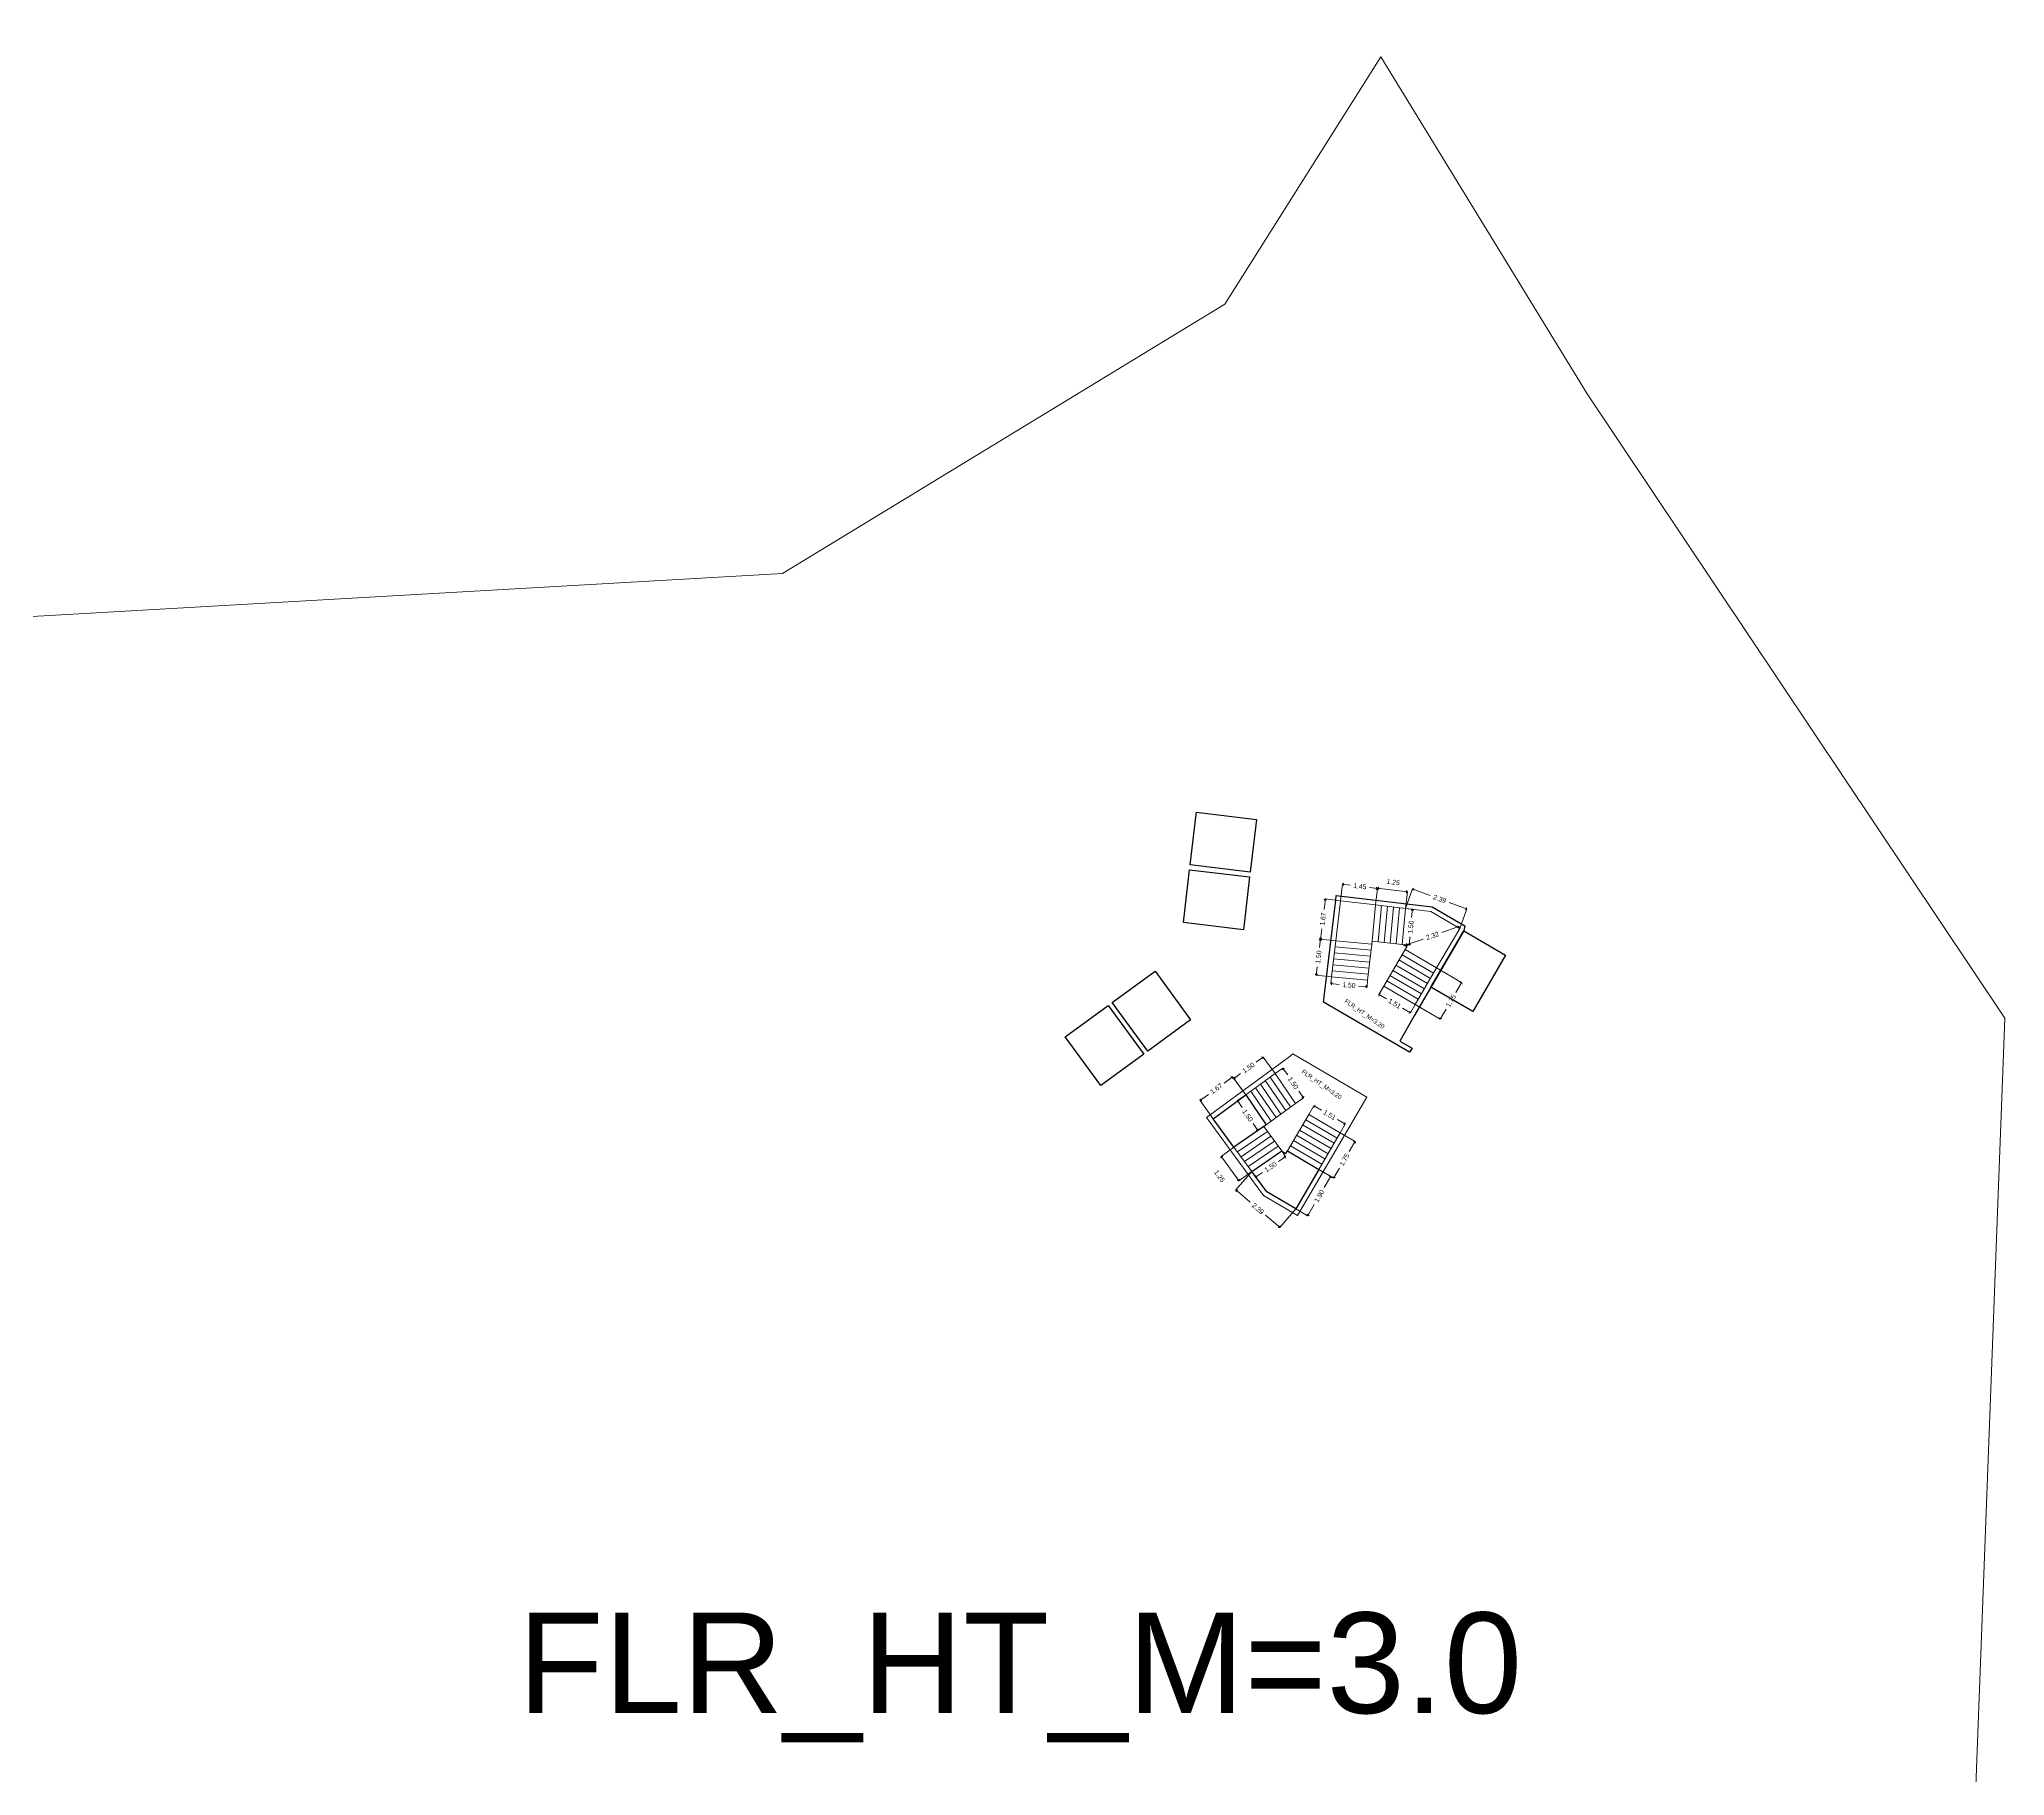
# Model space of a CAD drawing. Header units: metres. Extents: x 0 to 2611, y 0 to 3637.
# Drawn here: x 1707.1 to 1788.5, y 3086.4 to 3158.3 of the extents above; entities that cross this region are included whole.
import ezdxf

# ---------------------------------------------------------------- set-up
doc = ezdxf.new("R2010")
doc.units = ezdxf.units.M
doc.header["$LTSCALE"] = 0.1
doc.linetypes.add('DASHED', pattern=[0.75, 0.5, -0.25])
for name, color, linetype, lineweight in [('BLK_1_FLR_-1_BLT_UP_AREA', 41, 'DASHED', 9), ('BLK_1_FLR_-1_STAIR_5', 7, 'Continuous', 0), ('BLK_1_FLR_-1_STAIR_5_FLIGHT_1', 7, 'Continuous', 0), ('BLK_1_FLR_-1_STAIR_5_FLIGHT_2', 7, 'Continuous', 0), ('BLK_1_FLR_-1_STAIR_5_FLIGHT_3', 7, 'Continuous', 0), ('BLK_1_FLR_-1_STAIR_6_FLIGHT_1', 7, 'Continuous', 0), ('BLK_1_FLR_-1_STAIR_6_FLIGHT_2', 7, 'Continuous', 0), ('BLK_1_FLR_-1_STAIR_6_FLIGHT_3', 7, 'Continuous', 0), ('BLK_1_FLR_-1_STAIR_6_LANDING_1', 7, 'Continuous', 0), ('BLK_1_FLR_-1_STAIR_6_LANDING_2', 7, 'Continuous', 0), ('PLAN', 7, 'Continuous', 40)]:
    doc.layers.add(name, color=color, linetype=linetype, lineweight=lineweight)
for name, color, linetype in [('BLK_1_FLR_-1_LIFT_11', 2, 'Continuous'), ('BLK_1_FLR_-1_LIFT_12', 2, 'Continuous'), ('BLK_1_FLR_-1_LIFT_13', 1, 'Continuous'), ('BLK_1_FLR_-1_LIFT_14', 1, 'Continuous'), ('BLK_1_FLR_-1_LIFT_15', 1, 'Continuous'), ('BLK_1_FLR_-1_STAIR_5_LANDING_1', 7, 'Continuous'), ('BLK_1_FLR_-1_STAIR_5_LANDING_2', 7, 'Continuous'), ('BLK_1_FLR_-1_STAIR_6', 7, 'Continuous'), ('BLK_1_HT_OF_BLDG', 5, 'Continuous')]:
    doc.layers.add(name, color=color, linetype=linetype)
doc.styles.add('Arial', font='arial.ttf', dxfattribs={"height": 0.2})
doc.styles.get("Standard").update_dxf_attribs({"font": 'arial.ttf'})
doc.dimstyles.new('Standard$0', dxfattribs={"dimtxt": 0.2, "dimasz": 0.1, "dimexe": 0, "dimexo": 0, "dimgap": 0.1525, "dimtad": 0, "dimzin": 3, "dimdsep": 46, "dimtxsty": 'Arial', "dimblk": 'OPEN90', "dimcen": 0.09, "dimclrd": 8, "dimclre": 8, "dimclrt": 7, "dimadec": 0, "dimazin": 0, "dimtfac": 1, "dimtofl": 0, "dimtmove": 2, "dimatfit": 2, "dimfxl": 1, "dimtolj": 1, "dimtzin": 0, "dimlwd": 9, "dimlwe": 9, "dimarcsym": 0})

# ---------------------------------------------------------------- blocks, each defined once
blk = doc.blocks.new('_Open90')
at = {"layer": 'PLAN', "color": 0, "lineweight": -2}
for p, q in [((0, 0), (-1, 0)), ((-0.5, 0.5), (0, 0)), ((0, 0), (-0.5, -0.5))]:
    blk.add_line(p, q, dxfattribs=at)
blk = doc.blocks.new('*D214')
at = {"layer": 'BLK_1_FLR_-1_STAIR_5_FLIGHT_1', "color": 8, "lineweight": 9, "transparency": 16777216}
for p, q in [((1760.969, 3112.977), (1761.585, 3112.617)), ((1761.534, 3112.531), (1761.347, 3112.21)), ((1760.087, 3111.465), (1760.702, 3111.106)), ((1760.752, 3111.192), (1760.94, 3111.513))]:
    blk.add_line(p, q, dxfattribs=at)
at = {"layer": 'Defpoints', "color": 0, "transparency": 16777216}
for p in [(1760.969, 3112.977, 0), (1760.087, 3111.465, 0), (1760.702, 3111.106)]:
    blk.add_point(p, dxfattribs=at)
at = {"layer": 'BLK_1_FLR_-1_STAIR_5_FLIGHT_1', "color": 8, "lineweight": 9, "transparency": 16777216, "xscale": 0.1, "yscale": 0.1, "zscale": 0.1}
for p, rotation in [((1761.585, 3112.617), 59.70888637607338), ((1760.702, 3111.106), 239.7088863760735)]:
    blk.add_blockref('_Open90', p, dxfattribs=dict(at, rotation=rotation))
at = {"layer": 'BLK_1_FLR_-1_STAIR_5_FLIGHT_1', "color": 7, "transparency": 16777216, "insert": (1761.143, 3111.862), "char_height": 0.2, "attachment_point": 5, "rotation": 59.70889, "style": 'Arial'}
blk.add_mtext('\\A1;1.75', dxfattribs=at)
blk = doc.blocks.new('*D215')
at = {"layer": 'BLK_1_FLR_-1_STAIR_5_FLIGHT_1', "color": 8, "lineweight": 9, "transparency": 16777216}
for p, q in [((1759.666, 3113.738), (1759.877, 3114.098)), ((1759.963, 3114.048), (1760.197, 3113.911)), ((1761.093, 3113.387), (1760.859, 3113.524)), ((1760.969, 3112.977), (1761.18, 3113.337))]:
    blk.add_line(p, q, dxfattribs=at)
at = {"layer": 'Defpoints', "color": 0, "transparency": 16777216}
for p in [(1759.666, 3113.738, 0), (1759.877, 3114.098), (1760.969, 3112.977, 0)]:
    blk.add_point(p, dxfattribs=at)
at = {"layer": 'BLK_1_FLR_-1_STAIR_5_FLIGHT_1', "color": 8, "lineweight": 9, "transparency": 16777216, "xscale": 0.1, "yscale": 0.1, "zscale": 0.1}
for p, rotation in [((1759.877, 3114.098), 149.7088863760763), ((1761.18, 3113.337), 329.7088863760763)]:
    blk.add_blockref('_Open90', p, dxfattribs=dict(at, rotation=rotation))
at = {"layer": 'BLK_1_FLR_-1_STAIR_5_FLIGHT_1', "color": 7, "transparency": 16777216, "insert": (1760.528, 3113.717), "char_height": 0.2, "attachment_point": 5, "rotation": 329.70889, "style": 'Arial'}
blk.add_mtext('\\A1;1.51', dxfattribs=at)
blk = doc.blocks.new('*D216')
at = {"layer": 'BLK_1_FLR_-1_STAIR_5_LANDING_1', "color": 8, "lineweight": 9, "transparency": 16777216}
for p, q in [((1760.087, 3111.465), (1760.578, 3111.178)), ((1760.528, 3111.092), (1760.303, 3110.707)), ((1759.13, 3109.828), (1759.622, 3109.541)), ((1759.672, 3109.627), (1759.897, 3110.012))]:
    blk.add_line(p, q, dxfattribs=at)
at = {"layer": 'Defpoints', "color": 0, "transparency": 16777216}
for p in [(1760.087, 3111.465, 0), (1759.13, 3109.828, 0), (1759.622, 3109.541)]:
    blk.add_point(p, dxfattribs=at)
at = {"layer": 'BLK_1_FLR_-1_STAIR_5_LANDING_1', "color": 8, "lineweight": 9, "transparency": 16777216, "xscale": 0.1, "yscale": 0.1, "zscale": 0.1}
for p, rotation in [((1760.578, 3111.178), 59.70888637609167), ((1759.622, 3109.541), 239.7088863760917)]:
    blk.add_blockref('_Open90', p, dxfattribs=dict(at, rotation=rotation))
at = {"layer": 'BLK_1_FLR_-1_STAIR_5_LANDING_1', "color": 7, "transparency": 16777216, "insert": (1760.1, 3110.36), "char_height": 0.2, "attachment_point": 5, "rotation": 59.70889, "style": 'Arial'}
blk.add_mtext('\\A1;1.90', dxfattribs=at)
blk = doc.blocks.new('*D217')
at = {"layer": 'BLK_1_FLR_-1_STAIR_5_LANDING_1', "color": 8, "lineweight": 9, "transparency": 16777216}
for p, q in [((1757.308, 3111.38), (1756.652, 3110.611)), ((1756.729, 3110.546), (1757.248, 3110.103)), ((1759.13, 3109.828), (1758.475, 3109.059)), ((1758.399, 3109.123), (1757.879, 3109.566))]:
    blk.add_line(p, q, dxfattribs=at)
at = {"layer": 'Defpoints', "color": 0, "transparency": 16777216}
for p in [(1757.308, 3111.38, 0), (1756.652, 3110.611), (1759.13, 3109.828, 0)]:
    blk.add_point(p, dxfattribs=at)
at = {"layer": 'BLK_1_FLR_-1_STAIR_5_LANDING_1', "color": 8, "lineweight": 9, "transparency": 16777216, "xscale": 0.1, "yscale": 0.1, "zscale": 0.1}
for p, rotation in [((1756.652, 3110.611), 139.5828844173864), ((1758.475, 3109.059), 319.5828844173866)]:
    blk.add_blockref('_Open90', p, dxfattribs=dict(at, rotation=rotation))
at = {"layer": 'BLK_1_FLR_-1_STAIR_5_LANDING_1', "color": 7, "transparency": 16777216, "insert": (1757.564, 3109.835), "char_height": 0.2, "attachment_point": 5, "rotation": 319.58288, "style": 'Arial'}
blk.add_mtext('\\A1;2.39', dxfattribs=at)
blk = doc.blocks.new('*D218')
at = {"layer": 'BLK_1_FLR_-1_STAIR_5_FLIGHT_2', "color": 8, "lineweight": 9, "transparency": 16777216}
for p, q in [((1756.571, 3112.39), (1756.039, 3112.003)), ((1756.717, 3111.073), (1756.098, 3111.922)), ((1757.308, 3111.38), (1756.776, 3110.992))]:
    blk.add_line(p, q, dxfattribs=at)
at = {"layer": 'Defpoints', "color": 0, "transparency": 16777216}
for p in [(1756.571, 3112.39, 0), (1756.039, 3112.003), (1757.308, 3111.38, 0)]:
    blk.add_point(p, dxfattribs=at)
at = {"layer": 'BLK_1_FLR_-1_STAIR_5_FLIGHT_2', "color": 8, "lineweight": 9, "transparency": 16777216, "xscale": 0.1, "yscale": 0.1, "zscale": 0.1}
for p, rotation in [((1756.039, 3112.003), 126.1152672034534), ((1756.776, 3110.992), 306.1152672034535)]:
    blk.add_blockref('_Open90', p, dxfattribs=dict(at, rotation=rotation))
at = {"layer": 'BLK_1_FLR_-1_STAIR_5_FLIGHT_2', "color": 7, "transparency": 16777216, "insert": (1755.975, 3111.182), "char_height": 0.2, "attachment_point": 5, "rotation": 306.11527, "style": 'Arial'}
blk.add_mtext('\\A1;1.25', dxfattribs=at)
blk = doc.blocks.new('*D219')
at = {"layer": 'BLK_1_FLR_-1_STAIR_5_FLIGHT_2', "color": 8, "lineweight": 9, "transparency": 16777216}
for p, q in [((1758.547, 3112.228), (1758.708, 3111.992)), ((1757.308, 3111.38), (1757.47, 3111.144)), ((1757.552, 3111.2), (1757.757, 3111.34)), ((1758.626, 3111.935), (1758.421, 3111.795))]:
    blk.add_line(p, q, dxfattribs=at)
at = {"layer": 'Defpoints', "color": 0, "transparency": 16777216}
for p in [(1758.547, 3112.228, 0), (1757.308, 3111.38, 0), (1757.47, 3111.144)]:
    blk.add_point(p, dxfattribs=at)
at = {"layer": 'BLK_1_FLR_-1_STAIR_5_FLIGHT_2', "color": 8, "lineweight": 9, "transparency": 16777216, "xscale": 0.1, "yscale": 0.1, "zscale": 0.1}
for p, rotation in [((1757.47, 3111.144), 214.39633888663), ((1758.708, 3111.992), 34.39633888663003)]:
    blk.add_blockref('_Open90', p, dxfattribs=dict(at, rotation=rotation))
at = {"layer": 'BLK_1_FLR_-1_STAIR_5_FLIGHT_2', "color": 7, "transparency": 16777216, "insert": (1758.089, 3111.568), "char_height": 0.2, "attachment_point": 5, "rotation": 34.39634, "style": 'Arial'}
blk.add_mtext('\\A1;1.50', dxfattribs=at)
blk = doc.blocks.new('*D220')
at = {"layer": 'BLK_1_FLR_-1_STAIR_5_LANDING_2', "color": 8, "lineweight": 9, "transparency": 16777216}
for p, q in [((1757.062, 3114.55), (1756.517, 3115.296)), ((1755.247, 3114.368), (1755.516, 3114.565)), ((1756.436, 3115.237), (1756.167, 3115.04)), ((1755.712, 3113.563), (1755.167, 3114.309))]:
    blk.add_line(p, q, dxfattribs=at)
at = {"layer": 'Defpoints', "color": 0, "transparency": 16777216}
for p in [(1757.062, 3114.55, 0), (1755.167, 3114.309), (1755.712, 3113.563, 0)]:
    blk.add_point(p, dxfattribs=at)
at = {"layer": 'BLK_1_FLR_-1_STAIR_5_LANDING_2', "color": 8, "lineweight": 9, "transparency": 16777216, "xscale": 0.1, "yscale": 0.1, "zscale": 0.1}
for p, rotation in [((1756.517, 3115.296), 36.17435419016086), ((1755.167, 3114.309), 216.174354190161)]:
    blk.add_blockref('_Open90', p, dxfattribs=dict(at, rotation=rotation))
at = {"layer": 'BLK_1_FLR_-1_STAIR_5_LANDING_2', "color": 7, "transparency": 16777216, "insert": (1755.842, 3114.803), "char_height": 0.2, "attachment_point": 5, "rotation": 36.17435, "style": 'Arial'}
blk.add_mtext('\\A1;1.67', dxfattribs=at)
blk = doc.blocks.new('*D221')
at = {"layer": 'BLK_1_FLR_-1_STAIR_5_LANDING_2', "color": 8, "lineweight": 9, "transparency": 16777216}
for p, q in [((1757.062, 3114.55), (1756.715, 3114.313)), ((1756.771, 3114.23), (1756.911, 3114.026)), ((1757.506, 3113.157), (1757.366, 3113.361)), ((1757.91, 3113.312), (1757.563, 3113.074))]:
    blk.add_line(p, q, dxfattribs=at)
at = {"layer": 'Defpoints', "color": 0, "transparency": 16777216}
for p in [(1757.062, 3114.55, 0), (1756.715, 3114.313), (1757.91, 3113.312, 0)]:
    blk.add_point(p, dxfattribs=at)
at = {"layer": 'BLK_1_FLR_-1_STAIR_5_LANDING_2', "color": 8, "lineweight": 9, "transparency": 16777216, "xscale": 0.1, "yscale": 0.1, "zscale": 0.1}
for p, rotation in [((1756.715, 3114.313), 124.3963388867811), ((1757.563, 3113.074), 304.3963388867811)]:
    blk.add_blockref('_Open90', p, dxfattribs=dict(at, rotation=rotation))
at = {"layer": 'BLK_1_FLR_-1_STAIR_5_LANDING_2', "color": 7, "transparency": 16777216, "insert": (1757.139, 3113.694), "char_height": 0.2, "attachment_point": 5, "rotation": 304.39634, "style": 'Arial'}
blk.add_mtext('\\A1;1.50', dxfattribs=at)
blk = doc.blocks.new('*D222')
at = {"layer": 'BLK_1_FLR_-1_STAIR_5_FLIGHT_3', "color": 8, "lineweight": 9, "transparency": 16777216}
for p, q in [((1758.273, 3115.436), (1757.779, 3116.112)), ((1756.649, 3115.285), (1756.849, 3115.431)), ((1757.699, 3116.053), (1757.498, 3115.906)), ((1757.062, 3114.55), (1756.568, 3115.226))]:
    blk.add_line(p, q, dxfattribs=at)
at = {"layer": 'Defpoints', "color": 0, "transparency": 16777216}
for p in [(1758.273, 3115.436, 0), (1756.568, 3115.226), (1757.062, 3114.55, 0)]:
    blk.add_point(p, dxfattribs=at)
at = {"layer": 'BLK_1_FLR_-1_STAIR_5_FLIGHT_3', "color": 8, "lineweight": 9, "transparency": 16777216, "xscale": 0.1, "yscale": 0.1, "zscale": 0.1}
for p, rotation in [((1757.779, 3116.112), 36.17435419018076), ((1756.568, 3115.226), 216.1743541901808)]:
    blk.add_blockref('_Open90', p, dxfattribs=dict(at, rotation=rotation))
at = {"layer": 'BLK_1_FLR_-1_STAIR_5_FLIGHT_3', "color": 7, "transparency": 16777216, "insert": (1757.174, 3115.669), "char_height": 0.2, "attachment_point": 5, "rotation": 36.17435, "style": 'Arial'}
blk.add_mtext('\\A1;1.50', dxfattribs=at)
blk = doc.blocks.new('*D223')
at = {"layer": 'BLK_1_FLR_-1_STAIR_5_FLIGHT_3', "color": 8, "lineweight": 9, "transparency": 16777216}
for p, q in [((1758.273, 3115.436), (1758.599, 3115.659)), ((1758.656, 3115.577), (1758.796, 3115.372)), ((1759.391, 3114.504), (1759.251, 3114.708)), ((1759.121, 3114.198), (1759.447, 3114.421))]:
    blk.add_line(p, q, dxfattribs=at)
at = {"layer": 'Defpoints', "color": 0, "transparency": 16777216}
for p in [(1758.273, 3115.436, 0), (1758.599, 3115.659), (1759.121, 3114.198, 0)]:
    blk.add_point(p, dxfattribs=at)
at = {"layer": 'BLK_1_FLR_-1_STAIR_5_FLIGHT_3', "color": 8, "lineweight": 9, "transparency": 16777216, "xscale": 0.1, "yscale": 0.1, "zscale": 0.1}
for p, rotation in [((1758.599, 3115.659), 124.3963388867525), ((1759.447, 3114.421), 304.3963388867525)]:
    blk.add_blockref('_Open90', p, dxfattribs=dict(at, rotation=rotation))
at = {"layer": 'BLK_1_FLR_-1_STAIR_5_FLIGHT_3', "color": 7, "transparency": 16777216, "insert": (1759.023, 3115.04), "char_height": 0.2, "attachment_point": 5, "rotation": 304.39634, "style": 'Arial'}
blk.add_mtext('\\A1;1.50', dxfattribs=at)
blk = doc.blocks.new('*D224')
at = {"layer": 'BLK_1_FLR_-1_STAIR_6_FLIGHT_2', "color": 8, "lineweight": 9, "transparency": 16777216}
for p, q in [((1762.425, 3122.413), (1762.506, 3123.099)), ((1763.648, 3122.965), (1762.605, 3123.087)), ((1763.667, 3122.267), (1763.748, 3122.953))]:
    blk.add_line(p, q, dxfattribs=at)
at = {"layer": 'Defpoints', "color": 0, "transparency": 16777216}
for p in [(1762.506, 3123.099), (1762.425, 3122.413, 0), (1763.667, 3122.267, 0)]:
    blk.add_point(p, dxfattribs=at)
at = {"layer": 'BLK_1_FLR_-1_STAIR_6_FLIGHT_2', "color": 8, "lineweight": 9, "transparency": 16777216, "xscale": 0.1, "yscale": 0.1, "zscale": 0.1}
for p, rotation in [((1762.506, 3123.099), 173.3025055486923), ((1763.748, 3122.953), 353.3025055486922)]:
    blk.add_blockref('_Open90', p, dxfattribs=dict(at, rotation=rotation))
at = {"layer": 'BLK_1_FLR_-1_STAIR_6_FLIGHT_2', "color": 7, "transparency": 16777216, "insert": (1763.165, 3123.354), "char_height": 0.2, "attachment_point": 5, "rotation": 353.30251, "style": 'Arial'}
blk.add_mtext('\\A1;1.25', dxfattribs=at)
blk = doc.blocks.new('*D225')
at = {"layer": 'BLK_1_FLR_-1_STAIR_6_FLIGHT_2', "color": 8, "lineweight": 9, "transparency": 16777216}
for p, q in [((1763.667, 3122.267), (1763.956, 3122.242)), ((1763.948, 3122.142), (1763.926, 3121.895)), ((1763.835, 3120.846), (1763.856, 3121.093)), ((1763.537, 3120.771), (1763.826, 3120.746))]:
    blk.add_line(p, q, dxfattribs=at)
at = {"layer": 'Defpoints', "color": 0, "transparency": 16777216}
for p in [(1763.667, 3122.267, 0), (1763.537, 3120.771, 0), (1763.826, 3120.746)]:
    blk.add_point(p, dxfattribs=at)
at = {"layer": 'BLK_1_FLR_-1_STAIR_6_FLIGHT_2', "color": 8, "lineweight": 9, "transparency": 16777216, "xscale": 0.1, "yscale": 0.1, "zscale": 0.1}
for p, rotation in [((1763.956, 3122.242), 85.0214338654943), ((1763.826, 3120.746), 265.0214338654943)]:
    blk.add_blockref('_Open90', p, dxfattribs=dict(at, rotation=rotation))
at = {"layer": 'BLK_1_FLR_-1_STAIR_6_FLIGHT_2', "color": 7, "transparency": 16777216, "insert": (1763.891, 3121.494), "char_height": 0.2, "attachment_point": 5, "rotation": 85.02143, "style": 'Arial'}
blk.add_mtext('\\A1;1.50', dxfattribs=at)
blk = doc.blocks.new('*D226')
at = {"layer": 'BLK_1_FLR_-1_STAIR_6_FLIGHT_1', "color": 8, "lineweight": 9, "transparency": 16777216}
for p, q in [((1760.785, 3120.924), (1760.158, 3120.998)), ((1760.146, 3120.899), (1760.117, 3120.653)), ((1760.609, 3119.434), (1759.981, 3119.508)), ((1759.993, 3119.607), (1760.022, 3119.854))]:
    blk.add_line(p, q, dxfattribs=at)
at = {"layer": 'Defpoints', "color": 0, "transparency": 16777216}
for p in [(1760.785, 3120.924, 0), (1759.981, 3119.508), (1760.609, 3119.434, 0)]:
    blk.add_point(p, dxfattribs=at)
at = {"layer": 'BLK_1_FLR_-1_STAIR_6_FLIGHT_1', "color": 8, "lineweight": 9, "transparency": 16777216, "xscale": 0.1, "yscale": 0.1, "zscale": 0.1}
for p, rotation in [((1760.158, 3120.998), 83.24341856199182), ((1759.981, 3119.508), 263.2434185619918)]:
    blk.add_blockref('_Open90', p, dxfattribs=dict(at, rotation=rotation))
at = {"layer": 'BLK_1_FLR_-1_STAIR_6_FLIGHT_1', "color": 7, "transparency": 16777216, "insert": (1760.069, 3120.253), "char_height": 0.2, "attachment_point": 5, "rotation": 83.24342, "style": 'Arial'}
blk.add_mtext('\\A1;1.50', dxfattribs=at)
blk = doc.blocks.new('*D227')
at = {"layer": 'BLK_1_FLR_-1_STAIR_6_FLIGHT_1', "color": 8, "lineweight": 9, "transparency": 16777216}
for p, q in [((1760.609, 3119.434), (1760.584, 3119.154)), ((1760.684, 3119.146), (1760.931, 3119.124)), ((1761.98, 3119.033), (1761.733, 3119.054)), ((1762.104, 3119.304), (1762.079, 3119.024))]:
    blk.add_line(p, q, dxfattribs=at)
at = {"layer": 'Defpoints', "color": 0, "transparency": 16777216}
for p in [(1760.609, 3119.434, 0), (1760.584, 3119.154), (1762.104, 3119.304, 0)]:
    blk.add_point(p, dxfattribs=at)
at = {"layer": 'BLK_1_FLR_-1_STAIR_6_FLIGHT_1', "color": 8, "lineweight": 9, "transparency": 16777216, "xscale": 0.1, "yscale": 0.1, "zscale": 0.1}
for p, rotation in [((1760.584, 3119.154), 175.0214338654745), ((1762.079, 3119.024), 355.0214338654745)]:
    blk.add_blockref('_Open90', p, dxfattribs=dict(at, rotation=rotation))
at = {"layer": 'BLK_1_FLR_-1_STAIR_6_FLIGHT_1', "color": 7, "transparency": 16777216, "insert": (1761.332, 3119.089), "char_height": 0.2, "attachment_point": 5, "rotation": 355.02143, "style": 'Arial'}
blk.add_mtext('\\A1;1.50', dxfattribs=at)
blk = doc.blocks.new('*D228')
at = {"layer": 'BLK_1_FLR_-1_STAIR_6_FLIGHT_3', "color": 8, "lineweight": 9, "transparency": 16777216}
for p, q in [((1764.958, 3119.804), (1765.993, 3119.2)), ((1765.943, 3119.113), (1765.755, 3118.793)), ((1764.075, 3118.293), (1765.111, 3117.689)), ((1765.161, 3117.775), (1765.348, 3118.096))]:
    blk.add_line(p, q, dxfattribs=at)
at = {"layer": 'Defpoints', "color": 0, "transparency": 16777216}
for p in [(1764.958, 3119.804, 0), (1764.075, 3118.293, 0), (1765.111, 3117.689)]:
    blk.add_point(p, dxfattribs=at)
at = {"layer": 'BLK_1_FLR_-1_STAIR_6_FLIGHT_3', "color": 8, "lineweight": 9, "transparency": 16777216, "xscale": 0.1, "yscale": 0.1, "zscale": 0.1}
for p, rotation in [((1765.993, 3119.2), 59.70888637607658), ((1765.111, 3117.689), 239.7088863760767)]:
    blk.add_blockref('_Open90', p, dxfattribs=dict(at, rotation=rotation))
at = {"layer": 'BLK_1_FLR_-1_STAIR_6_FLIGHT_3', "color": 7, "transparency": 16777216, "insert": (1765.552, 3118.444), "char_height": 0.2, "attachment_point": 5, "rotation": 59.70889, "style": 'Arial'}
blk.add_mtext('\\A1;1.75', dxfattribs=at)
blk = doc.blocks.new('*D229')
at = {"layer": 'BLK_1_FLR_-1_STAIR_6_FLIGHT_3', "color": 8, "lineweight": 9, "transparency": 16777216}
for p, q in [((1762.772, 3119.055), (1762.57, 3118.709)), ((1762.657, 3118.659), (1762.891, 3118.522)), ((1763.787, 3117.998), (1763.553, 3118.135)), ((1764.075, 3118.293), (1763.874, 3117.948))]:
    blk.add_line(p, q, dxfattribs=at)
at = {"layer": 'Defpoints', "color": 0, "transparency": 16777216}
for p in [(1762.57, 3118.709), (1762.772, 3119.055, 0), (1764.075, 3118.293, 0)]:
    blk.add_point(p, dxfattribs=at)
at = {"layer": 'BLK_1_FLR_-1_STAIR_6_FLIGHT_3', "color": 8, "lineweight": 9, "transparency": 16777216, "xscale": 0.1, "yscale": 0.1, "zscale": 0.1}
for p, rotation in [((1762.57, 3118.709), 149.7088863760763), ((1763.874, 3117.948), 329.7088863760763)]:
    blk.add_blockref('_Open90', p, dxfattribs=dict(at, rotation=rotation))
at = {"layer": 'BLK_1_FLR_-1_STAIR_6_FLIGHT_3', "color": 7, "transparency": 16777216, "insert": (1763.222, 3118.329), "char_height": 0.2, "attachment_point": 5, "rotation": 329.70889, "style": 'Arial'}
blk.add_mtext('\\A1;1.51', dxfattribs=at)
blk = doc.blocks.new('*D230')
at = {"layer": 'BLK_1_FLR_-1_STAIR_6_LANDING_1', "color": 8, "lineweight": 9, "transparency": 16777216}
for p, q in [((1760.982, 3122.585), (1761.063, 3123.27)), ((1761.163, 3123.259), (1761.384, 3123.232)), ((1762.407, 3123.11), (1762.186, 3123.137)), ((1762.425, 3122.413), (1762.507, 3123.099))]:
    blk.add_line(p, q, dxfattribs=at)
at = {"layer": 'Defpoints', "color": 0, "transparency": 16777216}
for p in [(1761.063, 3123.27), (1760.982, 3122.585, 0), (1762.425, 3122.413, 0)]:
    blk.add_point(p, dxfattribs=at)
at = {"layer": 'BLK_1_FLR_-1_STAIR_6_LANDING_1', "color": 8, "lineweight": 9, "transparency": 16777216, "xscale": 0.1, "yscale": 0.1, "zscale": 0.1}
for p, rotation in [((1761.063, 3123.27), 173.2112600282993), ((1762.507, 3123.099), 353.2112600282994)]:
    blk.add_blockref('_Open90', p, dxfattribs=dict(at, rotation=rotation))
at = {"layer": 'BLK_1_FLR_-1_STAIR_6_LANDING_1', "color": 7, "transparency": 16777216, "insert": (1761.785, 3123.185), "char_height": 0.2, "attachment_point": 5, "rotation": 353.21126, "style": 'Arial'}
blk.add_mtext('\\A1;1.45', dxfattribs=at)
blk = doc.blocks.new('*D231')
at = {"layer": 'BLK_1_FLR_-1_STAIR_6_LANDING_1', "color": 8, "lineweight": 9, "transparency": 16777216}
for p, q in [((1760.982, 3122.585), (1760.354, 3122.659)), ((1760.343, 3122.56), (1760.304, 3122.229)), ((1760.785, 3120.924), (1760.158, 3120.998)), ((1760.17, 3121.098), (1760.209, 3121.429))]:
    blk.add_line(p, q, dxfattribs=at)
at = {"layer": 'Defpoints', "color": 0, "transparency": 16777216}
for p in [(1760.982, 3122.585, 0), (1760.158, 3120.998), (1760.785, 3120.924, 0)]:
    blk.add_point(p, dxfattribs=at)
at = {"layer": 'BLK_1_FLR_-1_STAIR_6_LANDING_1', "color": 8, "lineweight": 9, "transparency": 16777216, "xscale": 0.1, "yscale": 0.1, "zscale": 0.1}
for p, rotation in [((1760.354, 3122.659), 83.2434185620158), ((1760.158, 3120.998), 263.2434185620157)]:
    blk.add_blockref('_Open90', p, dxfattribs=dict(at, rotation=rotation))
at = {"layer": 'BLK_1_FLR_-1_STAIR_6_LANDING_1', "color": 7, "transparency": 16777216, "insert": (1760.256, 3121.829), "char_height": 0.2, "attachment_point": 5, "rotation": 83.24342, "style": 'Arial'}
blk.add_mtext('\\A1;1.67', dxfattribs=at)
blk = doc.blocks.new('*D232')
at = {"layer": 'BLK_1_FLR_-1_STAIR_6_LANDING_2', "color": 8, "lineweight": 9, "transparency": 16777216}
for p, q in [((1763.667, 3122.267), (1763.963, 3123.073)), ((1764.057, 3123.038), (1764.698, 3122.803)), ((1766.117, 3122.282), (1765.476, 3122.518)), ((1765.914, 3121.442), (1766.21, 3122.248))]:
    blk.add_line(p, q, dxfattribs=at)
at = {"layer": 'Defpoints', "color": 0, "transparency": 16777216}
for p in [(1763.667, 3122.267, 0), (1766.21, 3122.248), (1765.914, 3121.442, 0)]:
    blk.add_point(p, dxfattribs=at)
at = {"layer": 'BLK_1_FLR_-1_STAIR_6_LANDING_2', "color": 8, "lineweight": 9, "transparency": 16777216, "xscale": 0.1, "yscale": 0.1, "zscale": 0.1}
for p, rotation in [((1763.963, 3123.073), 159.8348883347415), ((1766.21, 3122.248), 339.8348883347416)]:
    blk.add_blockref('_Open90', p, dxfattribs=dict(at, rotation=rotation))
at = {"layer": 'BLK_1_FLR_-1_STAIR_6_LANDING_2', "color": 7, "transparency": 16777216, "insert": (1765.087, 3122.66), "char_height": 0.2, "attachment_point": 5, "rotation": 339.83489, "style": 'Arial'}
blk.add_mtext('\\A1;2.39', dxfattribs=at)
blk = doc.blocks.new('*D374')
at = {"layer": 'BLK_1_FLR_-1_STAIR_6_LANDING_2', "color": 8, "lineweight": 9, "transparency": 16777216}
for p, q in [((1763.786, 3120.789), (1764.4, 3121.002)), ((1765.792, 3121.488), (1765.179, 3121.274)), ((1765.914, 3121.442), (1765.887, 3121.521)), ((1763.72, 3120.677), (1763.692, 3120.756))]:
    blk.add_line(p, q, dxfattribs=at)
at = {"layer": 'Defpoints', "color": 0, "transparency": 16777216}
for p in [(1765.887, 3121.521), (1765.914, 3121.442), (1763.72, 3120.677, 0)]:
    blk.add_point(p, dxfattribs=at)
at = {"layer": 'BLK_1_FLR_-1_STAIR_6_LANDING_2', "color": 8, "lineweight": 9, "transparency": 16777216, "xscale": 0.1, "yscale": 0.1, "zscale": 0.1}
for p, rotation in [((1765.887, 3121.521), 19.21461431175268), ((1763.692, 3120.756), 199.2146143117527)]:
    blk.add_blockref('_Open90', p, dxfattribs=dict(at, rotation=rotation))
at = {"layer": 'BLK_1_FLR_-1_STAIR_6_LANDING_2', "color": 7, "transparency": 16777216, "insert": (1764.789, 3121.138), "char_height": 0.2, "attachment_point": 5, "rotation": 19.21461, "style": 'Arial'}
blk.add_mtext('\\A1;2.32', dxfattribs=at)

msp = doc.modelspace()

# ---------------------------------------------------------------- linework, layer by layer
at = {"layer": 'BLK_1_FLR_-1_BLT_UP_AREA', "color": 14, "linetype": 'Continuous'}
msp.add_lwpolyline([(1618.514, 3136.527), (1634.665, 3149.366), (1643.177, 3158.251), (1659.354, 3153.481), (1657.26, 3145.806, 0.482872), (1660.041, 3142.018), (1681.436, 3141.212), (1699.841, 3133.95), (1737.886, 3136.133), (1756.192, 3147.291), (1762.652, 3157.532), (1771.192, 3143.568), (1788.47, 3117.725), (1787.216, 3084.465), (1780.517, 3065.063), (1774.213, 3035.614, -0.50695), (1744.479, 3022.281), (1723.673, 3034.106), (1728.389, 3051.98), (1704.911, 3079.029), (1681.356, 3089.517), (1662.337, 3101.812), (1622.409, 3114.86, -0.597421)], format="xyb", close=True, dxfattribs=at)
at = {"layer": 'BLK_1_FLR_-1_LIFT_11', "color": 1, "elevation": -0.001}
msp.add_lwpolyline([(1751.067, 3114.937), (1749.592, 3116.955), (1751.368, 3118.253), (1752.841, 3116.238)], close=True, dxfattribs=at)
at = {"layer": 'BLK_1_FLR_-1_LIFT_12', "color": 1, "elevation": -0.001}
msp.add_lwpolyline([(1753.002, 3116.356), (1751.529, 3118.371), (1753.305, 3119.67), (1754.78, 3117.651)], close=True, dxfattribs=at)
at = {"layer": 'BLK_1_FLR_-1_LIFT_13', "color": 1, "elevation": -0.001}
msp.add_lwpolyline([(1754.481, 3121.682), (1754.739, 3123.867), (1757.222, 3123.573), (1756.963, 3121.388)], close=True, dxfattribs=at)
at = {"layer": 'BLK_1_FLR_-1_LIFT_14', "color": 1, "elevation": -0.001}
msp.add_lwpolyline([(1754.763, 3124.066), (1755.01, 3126.152), (1755.021, 3126.25), (1757.504, 3125.956), (1757.241, 3123.772)], close=True, dxfattribs=at)
at = {"layer": 'BLK_1_FLR_-1_LIFT_15', "color": 2, "elevation": 0}
msp.add_lwpolyline([(1764.725, 3119.01), (1766.087, 3121.341), (1767.814, 3120.332), (1766.452, 3118.001)], close=True, dxfattribs=at)
at = {"layer": 'BLK_1_FLR_-1_STAIR_5', "elevation": 0}
msp.add_lwpolyline([(1759.202, 3109.554), (1757.795, 3110.377), (1755.432, 3113.608), (1755.594, 3113.725), (1758.846, 3116.103), (1759.004, 3116.242), (1762.065, 3114.455)], close=True, dxfattribs=at)
at = {"layer": 'BLK_1_FLR_-1_STAIR_5_FLIGHT_1', "color": 3, "extrusion": (-2.69306e-07, -4.46673e-07, 1)}
for p, q in [((1759.666, 3113.738, 0), (1760.969, 3112.977, 0)), ((1759.162, 3112.874, 0), (1760.465, 3112.113, 0)), ((1759.288, 3113.09, 0), (1760.591, 3112.329, 0)), ((1759.414, 3113.306, 0), (1760.717, 3112.545, 0)), ((1759.54, 3113.522, 0), (1760.843, 3112.761, 0)), ((1758.784, 3112.227, 0), (1760.087, 3111.465, 0)), ((1758.91, 3112.443, 0), (1760.213, 3111.681, 0)), ((1759.036, 3112.659, 0), (1760.339, 3111.897, 0))]:
    msp.add_line(p, q, dxfattribs=at)
at = {"layer": 'BLK_1_FLR_-1_STAIR_5_FLIGHT_1', "elevation": 0}
msp.add_lwpolyline([(1759.666, 3113.738), (1758.784, 3112.227), (1760.087, 3111.465), (1760.969, 3112.977)], close=True, dxfattribs=at)
at = {"layer": 'BLK_1_FLR_-1_STAIR_5_FLIGHT_2', "color": 3, "extrusion": (-2.69306e-07, -4.46673e-07, 1)}
for p, q in [((1756.571, 3112.39, 0), (1757.808, 3113.238, 0)), ((1756.717, 3112.188, 0), (1757.956, 3113.036, 0)), ((1756.865, 3111.986, 0), (1758.104, 3112.834, 0)), ((1757.012, 3111.784, 0), (1758.251, 3112.632, 0)), ((1757.16, 3111.582, 0), (1758.399, 3112.43, 0)), ((1757.308, 3111.38, 0), (1758.547, 3112.228, 0))]:
    msp.add_line(p, q, dxfattribs=at)
at = {"layer": 'BLK_1_FLR_-1_STAIR_5_FLIGHT_2', "elevation": 0}
msp.add_lwpolyline([(1756.571, 3112.39), (1757.808, 3113.238), (1758.547, 3112.228), (1757.308, 3111.38)], close=True, dxfattribs=at)
at = {"layer": 'BLK_1_FLR_-1_STAIR_5_FLIGHT_3', "color": 3, "extrusion": (-2.69306e-07, -4.46673e-07, 1)}
for p, q in [((1759.121, 3114.198, 0), (1758.273, 3115.436, 0)), ((1757.91, 3113.312, 0), (1757.062, 3114.55, 0)), ((1758.112, 3113.46, 0), (1757.264, 3114.698, 0)), ((1758.313, 3113.607, 0), (1757.466, 3114.846, 0)), ((1758.517, 3113.752, 0), (1757.668, 3114.993, 0)), ((1758.717, 3113.902, 0), (1757.869, 3115.141, 0)), ((1758.919, 3114.05, 0), (1758.071, 3115.288, 0))]:
    msp.add_line(p, q, dxfattribs=at)
at = {"layer": 'BLK_1_FLR_-1_STAIR_5_FLIGHT_3', "elevation": 0}
msp.add_lwpolyline([(1757.062, 3114.55), (1758.273, 3115.436), (1759.121, 3114.198), (1757.91, 3113.312)], close=True, dxfattribs=at)
at = {"layer": 'BLK_1_FLR_-1_STAIR_5_LANDING_1', "elevation": 0}
msp.add_lwpolyline([(1757.308, 3111.38), (1758.547, 3112.228), (1758.562, 3112.207), (1758.719, 3112.116), (1758.784, 3112.227), (1760.087, 3111.465), (1759.13, 3109.828), (1757.931, 3110.528)], close=True, dxfattribs=at)
at = {"layer": 'BLK_1_FLR_-1_STAIR_5_LANDING_2', "elevation": 0}
msp.add_lwpolyline([(1755.712, 3113.563), (1757.062, 3114.55), (1757.91, 3113.312), (1756.571, 3112.39)], close=True, dxfattribs=at)
at = {"layer": 'BLK_1_FLR_-1_STAIR_6', "elevation": 0}
msp.add_lwpolyline([(1763.844, 3116.311), (1760.279, 3118.393), (1760.309, 3118.607), (1760.783, 3122.608), (1760.807, 3122.806), (1764.78, 3122.336), (1766.134, 3121.545), (1766.087, 3121.341), (1764.032, 3117.822), (1763.439, 3116.779), (1763.945, 3116.483)], close=True, dxfattribs=at)
at = {"layer": 'BLK_1_FLR_-1_STAIR_6_FLIGHT_1', "color": 3, "extrusion": (-2.69306e-07, -4.46673e-07, 1)}
for p, q in [((1762.195, 3120.048, 0), (1760.697, 3120.179, 0)), ((1762.221, 3120.297, 0), (1760.726, 3120.427, 0)), ((1762.251, 3120.545, 0), (1760.756, 3120.676, 0)), ((1762.28, 3120.794, 0), (1760.785, 3120.924, 0)), ((1762.104, 3119.304, 0), (1760.609, 3119.434, 0)), ((1762.133, 3119.552, 0), (1760.638, 3119.682, 0)), ((1762.162, 3119.8, 0), (1760.667, 3119.931, 0))]:
    msp.add_line(p, q, dxfattribs=at)
at = {"layer": 'BLK_1_FLR_-1_STAIR_6_FLIGHT_1', "elevation": 0}
msp.add_lwpolyline([(1760.785, 3120.924), (1762.28, 3120.794), (1762.104, 3119.304), (1760.609, 3119.434)], close=True, dxfattribs=at)
at = {"layer": 'BLK_1_FLR_-1_STAIR_6_FLIGHT_2', "color": 3, "extrusion": (-2.69306e-07, -4.46673e-07, 1)}
for p, q in [((1762.425, 3122.413, 0), (1762.295, 3120.919, 0)), ((1762.674, 3122.385, 0), (1762.543, 3120.889, 0)), ((1762.922, 3122.355, 0), (1762.792, 3120.86, 0)), ((1763.17, 3122.326, 0), (1763.04, 3120.83, 0)), ((1763.419, 3122.296, 0), (1763.288, 3120.801, 0)), ((1763.667, 3122.267, 0), (1763.537, 3120.771, 0))]:
    msp.add_line(p, q, dxfattribs=at)
at = {"layer": 'BLK_1_FLR_-1_STAIR_6_FLIGHT_2', "elevation": 0}
msp.add_lwpolyline([(1762.295, 3120.919), (1762.425, 3122.413), (1763.667, 3122.267), (1763.537, 3120.771)], close=True, dxfattribs=at)
at = {"layer": 'BLK_1_FLR_-1_STAIR_6_FLIGHT_3', "color": 3, "extrusion": (-2.69306e-07, -4.46673e-07, 1)}
for p, q in [((1763.529, 3120.35, 0), (1764.832, 3119.589, 0)), ((1763.655, 3120.566, 0), (1764.958, 3119.804, 0)), ((1763.024, 3119.486, 0), (1764.327, 3118.725, 0)), ((1763.15, 3119.702, 0), (1764.454, 3118.941, 0)), ((1763.276, 3119.918, 0), (1764.58, 3119.157, 0)), ((1763.402, 3120.134, 0), (1764.706, 3119.373, 0)), ((1762.772, 3119.055, 0), (1764.075, 3118.293, 0)), ((1762.898, 3119.27, 0), (1764.201, 3118.509, 0))]:
    msp.add_line(p, q, dxfattribs=at)
at = {"layer": 'BLK_1_FLR_-1_STAIR_6_FLIGHT_3', "elevation": 0}
msp.add_lwpolyline([(1763.655, 3120.566), (1764.958, 3119.804), (1764.075, 3118.293), (1762.772, 3119.055)], close=True, dxfattribs=at)
at = {"layer": 'BLK_1_FLR_-1_STAIR_6_LANDING_1', "color": 7, "elevation": 0}
msp.add_lwpolyline([(1760.982, 3122.585), (1762.425, 3122.413), (1762.295, 3120.919), (1762.28, 3120.794), (1760.785, 3120.924)], close=True, dxfattribs=at)
at = {"layer": 'BLK_1_FLR_-1_STAIR_6_LANDING_2', "color": 7, "elevation": 0}
msp.add_lwpolyline([(1763.667, 3122.267), (1764.715, 3122.142), (1765.914, 3121.442), (1764.958, 3119.804), (1763.655, 3120.566), (1763.72, 3120.677), (1763.563, 3120.768), (1763.537, 3120.771)], close=True, dxfattribs=at)

# ---------------------------------------------------------------- texts
at = {"layer": 'BLK_1_FLR_-1_STAIR_5', "insert": (1759.459, 3115.615, -0.081), "char_height": 0.18103, "width": 1.93651, "attachment_point": 1, "rotation": 325.00538}
msp.add_mtext('FLR_HT_M=3.20', dxfattribs=at)
at = {"layer": 'BLK_1_FLR_-1_STAIR_6', "insert": (1761.233, 3118.534, -0.081), "char_height": 0.18103, "width": 1.93651, "attachment_point": 1, "rotation": 325.00538}
msp.add_mtext('FLR_HT_M=3.20', dxfattribs=at)
at = {"layer": 'BLK_1_HT_OF_BLDG', "insert": (1768.499, 3093.118, 11915.53), "char_height": 4.16694, "width": 44.44738, "attachment_point": 3}
msp.add_mtext('FLR_HT_M=3.0', dxfattribs=at)

# ---------------------------------------------------------------- dimensions: what is measured, and where the dimension line sits
at = {"layer": 'BLK_1_FLR_-1_STAIR_5_FLIGHT_1', "color": 2}
dim = msp.add_aligned_dim(p1=(1760.969, 3112.977, 0), p2=(1759.666, 3113.738, 0), distance=-0.417, dimstyle='Standard$0', dxfattribs=at)
dim.commit()
dim.dimension.update_dxf_attribs({"geometry": '*D215', "text_midpoint": (1760.528, 3113.717)})
at = {"layer": 'BLK_1_FLR_-1_STAIR_5_FLIGHT_1', "color": 1}
dim = msp.add_aligned_dim(p1=(1760.969, 3112.977, 0), p2=(1760.087, 3111.465, 0), distance=0.713, dimstyle='Standard$0', dxfattribs=at)
dim.commit()
dim.dimension.update_dxf_attribs({"geometry": '*D214', "text_midpoint": (1761.143, 3111.862)})
at = {"layer": 'BLK_1_FLR_-1_STAIR_5_FLIGHT_2', "color": 1}
dim = msp.add_aligned_dim(p1=(1757.308, 3111.38, 0), p2=(1756.571, 3112.39, 0), distance=0.658, dimstyle='Standard$0', dxfattribs=at)
dim.commit()
dim.dimension.update_dxf_attribs({"geometry": '*D218', "text_midpoint": (1755.975, 3111.182)})
at = {"layer": 'BLK_1_FLR_-1_STAIR_5_FLIGHT_2', "color": 2}
dim = msp.add_aligned_dim(p1=(1758.547, 3112.228, 0), p2=(1757.308, 3111.38, 0), distance=0.287, dimstyle='Standard$0', dxfattribs=at)
dim.commit()
dim.dimension.update_dxf_attribs({"geometry": '*D219', "text_midpoint": (1758.089, 3111.568)})
at = {"layer": 'BLK_1_FLR_-1_STAIR_5_FLIGHT_3', "color": 1}
dim = msp.add_aligned_dim(p1=(1758.273, 3115.436, 0), p2=(1757.062, 3114.55, 0), distance=-0.837, dimstyle='Standard$0', dxfattribs=at)
dim.commit()
dim.dimension.update_dxf_attribs({"geometry": '*D222', "text_midpoint": (1757.174, 3115.669)})
at = {"layer": 'BLK_1_FLR_-1_STAIR_5_FLIGHT_3', "color": 2}
dim = msp.add_aligned_dim(p1=(1759.121, 3114.198, 0), p2=(1758.273, 3115.436, 0), distance=-0.395, dimstyle='Standard$0', dxfattribs=at)
dim.commit()
dim.dimension.update_dxf_attribs({"geometry": '*D223', "text_midpoint": (1759.023, 3115.04)})
at = {"layer": 'BLK_1_FLR_-1_STAIR_5_LANDING_1', "color": 1}
dim = msp.add_aligned_dim(p1=(1759.13, 3109.828, 0), p2=(1757.308, 3111.38, 0), distance=1.011, dimstyle='Standard$0', dxfattribs=at)
dim.commit()
dim.dimension.update_dxf_attribs({"geometry": '*D217', "text_midpoint": (1757.564, 3109.835)})
at = {"layer": 'BLK_1_FLR_-1_STAIR_5_LANDING_1', "color": 2}
dim = msp.add_aligned_dim(p1=(1760.087, 3111.465, 0), p2=(1759.13, 3109.828, 0), distance=0.569, dimstyle='Standard$0', dxfattribs=at)
dim.commit()
dim.dimension.update_dxf_attribs({"geometry": '*D216', "text_midpoint": (1760.1, 3110.36)})
at = {"layer": 'BLK_1_FLR_-1_STAIR_5_LANDING_2', "color": 1}
dim = msp.add_aligned_dim(p1=(1757.062, 3114.55, 0), p2=(1755.712, 3113.563, 0), distance=-0.924, dimstyle='Standard$0', dxfattribs=at)
dim.commit()
dim.dimension.update_dxf_attribs({"geometry": '*D220', "text_midpoint": (1755.842, 3114.803)})
at = {"layer": 'BLK_1_FLR_-1_STAIR_5_LANDING_2', "color": 2}
dim = msp.add_aligned_dim(p1=(1757.91, 3113.312, 0), p2=(1757.062, 3114.55, 0), distance=0.421, dimstyle='Standard$0', dxfattribs=at)
dim.commit()
dim.dimension.update_dxf_attribs({"geometry": '*D221', "text_midpoint": (1757.139, 3113.694)})
at = {"layer": 'BLK_1_FLR_-1_STAIR_6_FLIGHT_1', "color": 1}
dim = msp.add_aligned_dim(p1=(1760.785, 3120.924, 0), p2=(1760.609, 3119.434, 0), distance=-0.632, dimstyle='Standard$0', dxfattribs=at)
dim.commit()
dim.dimension.update_dxf_attribs({"geometry": '*D226', "text_midpoint": (1760.069, 3120.253)})
at = {"layer": 'BLK_1_FLR_-1_STAIR_6_FLIGHT_1', "color": 2}
dim = msp.add_aligned_dim(p1=(1762.104, 3119.304, 0), p2=(1760.609, 3119.434, 0), distance=0.281, dimstyle='Standard$0', dxfattribs=at)
dim.commit()
dim.dimension.update_dxf_attribs({"geometry": '*D227', "text_midpoint": (1761.332, 3119.089)})
at = {"layer": 'BLK_1_FLR_-1_STAIR_6_FLIGHT_2', "color": 1}
dim = msp.add_aligned_dim(p1=(1763.667, 3122.267, 0), p2=(1762.425, 3122.413, 0), distance=-0.691, dimstyle='Standard$0', dxfattribs=at)
dim.commit()
dim.dimension.update_dxf_attribs({"geometry": '*D224', "text_midpoint": (1763.165, 3123.354)})
at = {"layer": 'BLK_1_FLR_-1_STAIR_6_FLIGHT_2', "color": 2}
dim = msp.add_aligned_dim(p1=(1763.667, 3122.267, 0), p2=(1763.537, 3120.771, 0), distance=0.29, dimstyle='Standard$0', dxfattribs=at)
dim.commit()
dim.dimension.update_dxf_attribs({"geometry": '*D225', "text_midpoint": (1763.891, 3121.494)})
at = {"layer": 'BLK_1_FLR_-1_STAIR_6_FLIGHT_3', "color": 1}
dim = msp.add_aligned_dim(p1=(1764.958, 3119.804, 0), p2=(1764.075, 3118.293, 0), distance=1.199, dimstyle='Standard$0', dxfattribs=at)
dim.commit()
dim.dimension.update_dxf_attribs({"geometry": '*D228', "text_midpoint": (1765.552, 3118.444)})
at = {"layer": 'BLK_1_FLR_-1_STAIR_6_FLIGHT_3', "color": 2}
dim = msp.add_aligned_dim(p1=(1764.075, 3118.293, 0), p2=(1762.772, 3119.055, 0), distance=0.4, dimstyle='Standard$0', dxfattribs=at)
dim.commit()
dim.dimension.update_dxf_attribs({"geometry": '*D229', "text_midpoint": (1763.222, 3118.329)})
at = {"layer": 'BLK_1_FLR_-1_STAIR_6_LANDING_1', "color": 2}
dim = msp.add_aligned_dim(p1=(1760.982, 3122.585, 0), p2=(1760.785, 3120.924, 0), distance=-0.632, dimstyle='Standard$0', dxfattribs=at)
dim.commit()
dim.dimension.update_dxf_attribs({"geometry": '*D231', "text_midpoint": (1760.256, 3121.829)})
at = {"layer": 'BLK_1_FLR_-1_STAIR_6_LANDING_1', "color": 1}
dim = msp.add_aligned_dim(p1=(1762.425, 3122.413, 0), p2=(1760.982, 3122.585, 0), distance=-0.691, dimstyle='Standard$0', dxfattribs=at)
dim.commit()
dim.dimension.update_dxf_attribs({"geometry": '*D230', "text_midpoint": (1761.785, 3123.185)})
at = {"layer": 'BLK_1_FLR_-1_STAIR_6_LANDING_2', "color": 1}
dim = msp.add_aligned_dim(p1=(1763.667, 3122.267, 0), p2=(1765.914, 3121.442, 0), distance=0.859, dimstyle='Standard$0', dxfattribs=at)
dim.commit()
dim.dimension.update_dxf_attribs({"geometry": '*D232', "text_midpoint": (1765.087, 3122.66)})
at = {"layer": 'BLK_1_FLR_-1_STAIR_6_LANDING_2', "color": 2}
dim = msp.add_aligned_dim(p1=(1763.72, 3120.677, 0), p2=(1765.914, 3121.442), distance=0.084, dimstyle='Standard$0', dxfattribs=at)
dim.commit()
dim.dimension.update_dxf_attribs({"geometry": '*D374', "text_midpoint": (1764.789, 3121.138)})

doc.saveas('drawing.dxf')
